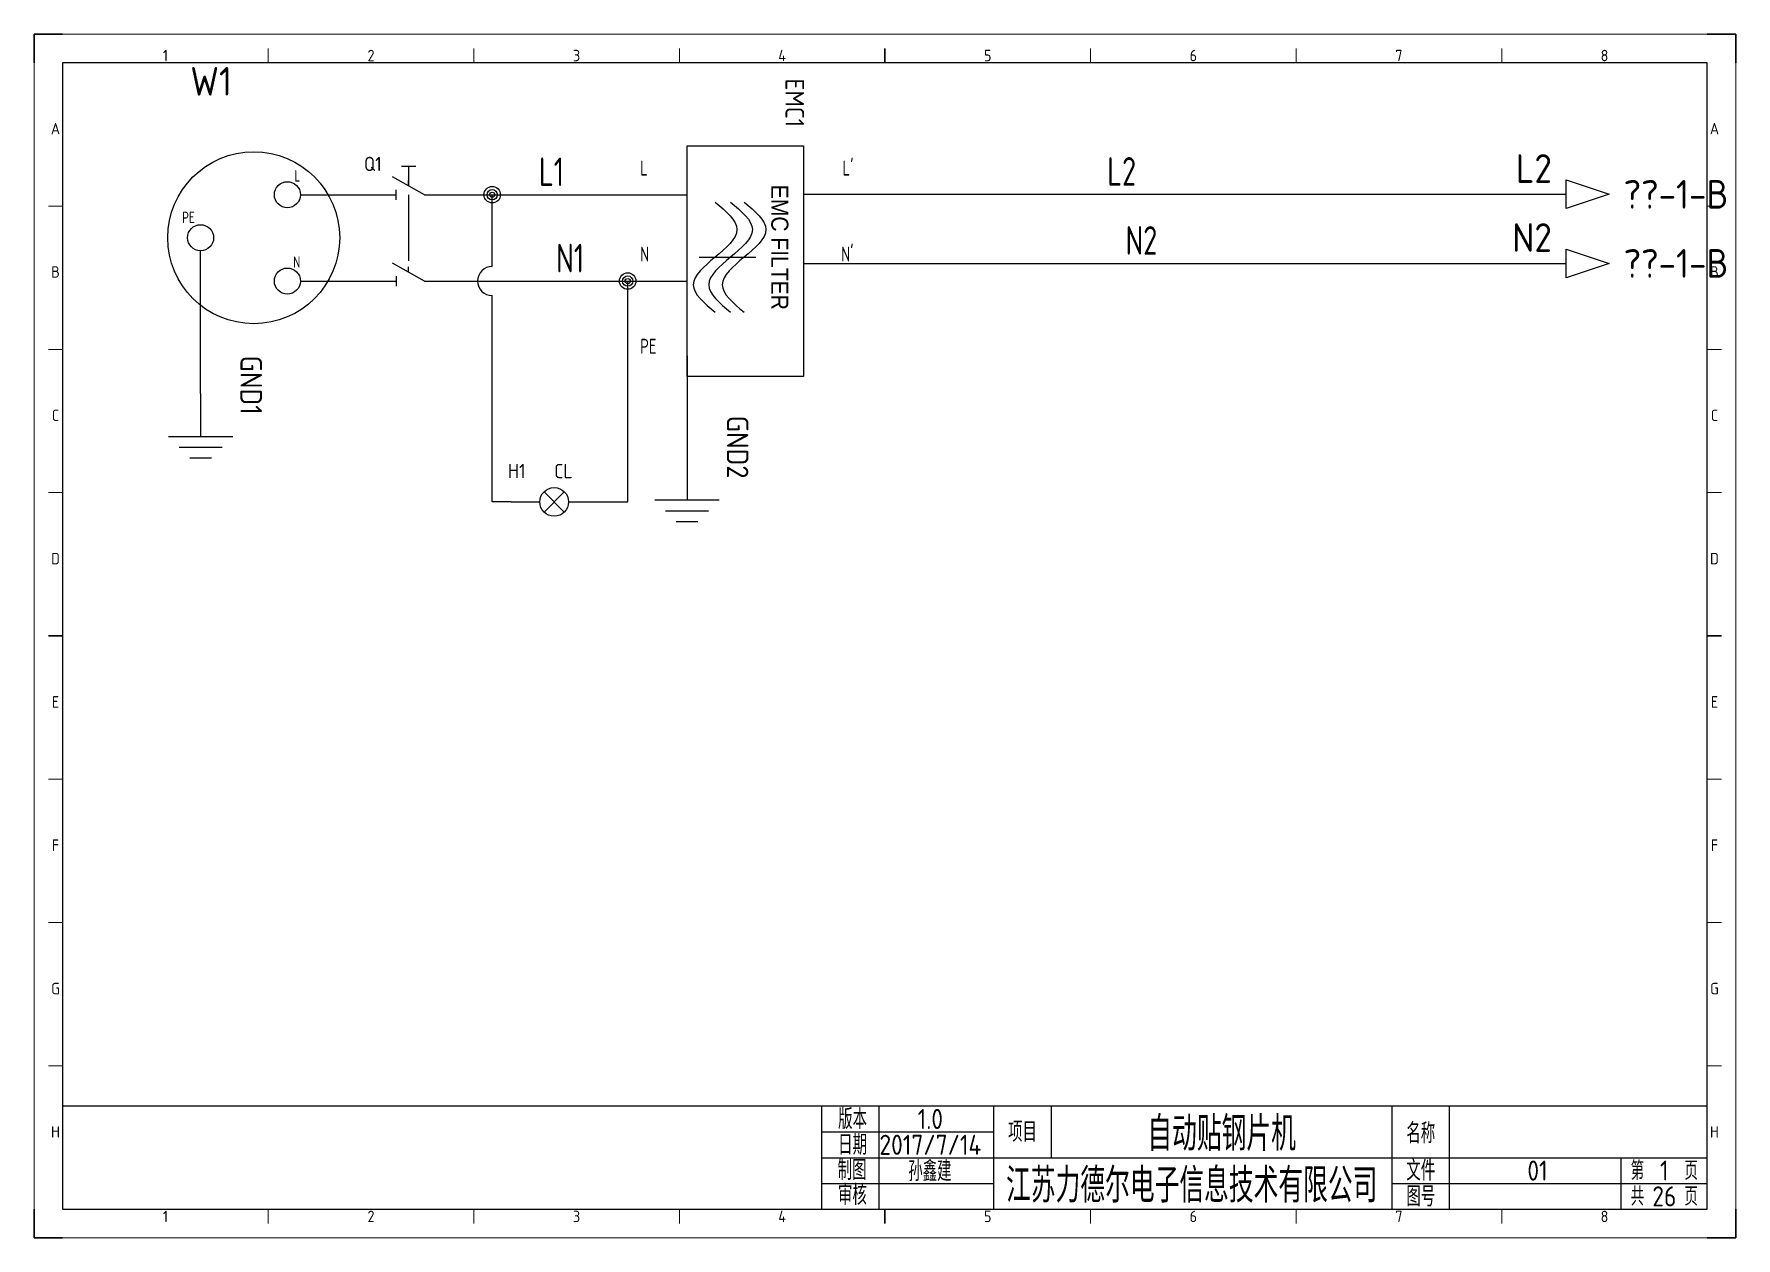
# Model space of a CAD drawing. Header units: millimetres. Extents: x 2029 to 2326, y 1387 to 1597.
import ezdxf
from ezdxf.enums import TextEntityAlignment as Align

# ---------------------------------------------------------------- set-up
doc = ezdxf.new("R2010")
doc.units = ezdxf.units.MM
for name, color, linetype in [('AE_BOR', 1, 'Continuous'), ('L03-EMI-FILTER-W-D', 53, 'Continuous'), ('LINK', 9, 'Continuous'), ('MISC', 7, 'Continuous'), ('SYMS', 7, 'Continuous'), ('TAGS', 150, 'Continuous'), ('TERMS', 123, 'Continuous'), ('WIREFIXED', 7, 'Continuous'), ('WIREREF', 52, 'Continuous'), ('WIRES', 7, 'Continuous'), ('XREF', 7, 'Continuous'), ('图框_标题栏属性', 1, 'Continuous'), ('图框_标题栏文字', 6, 'Continuous')]:
    doc.layers.add(name, color=color, linetype=linetype)
doc.styles.add('ACGBTS', font='ISOCP.SHX')
doc.styles.get("Standard").update_dxf_attribs({"font": 'arial.ttf'})
doc.styles.add('WD_IEC', font='ISOCP2.shx', dxfattribs={"height": 4, "bigfont": 'gbcbig.shx'})
doc.styles.add('工程字', font='gbenor.shx', dxfattribs={"bigfont": 'gbcbig.shx'})

# ---------------------------------------------------------------- blocks, each defined once
blk = doc.blocks.new('Border')
for p, q in [((584, 410), (10, 410)), ((10, 410), (10, 10)), ((584, 10), (584, 410)), ((10, 10), (584, 10))]:
    blk.add_line(p, q)
at = {"layer": 'AE_BOR', "color": 1, "lineweight": 30}
for p, q in [((10, 420), (0, 420)), ((0, 420), (0, 410)), ((594, 420), (584, 420)), ((594, 410), (594, 420)), ((297, 410), (297, 415)), ((5, 210), (10, 210)), ((584, 210), (589, 210)), ((0, 0), (0, 10)), ((297, 5), (297, 10)), ((594, 0), (594, 10)), ((0, 0), (10, 0)), ((594, 0), (584, 0))]:
    blk.add_line(p, q, dxfattribs=at)
at = {"layer": 'AE_BOR', "color": 1, "lineweight": 15}
for p, q in [((0, 420), (594, 420)), ((0, 0), (0, 420)), ((594, 420), (594, 0)), ((81.75, 410), (81.75, 415)), ((153.5, 410), (153.5, 415)), ((225.25, 410), (225.25, 415)), ((368.75, 410), (368.75, 415)), ((440.5, 410), (440.5, 415)), ((512.25, 410), (512.25, 415)), ((10, 360), (5, 360)), ((589, 360), (584, 360)), ((10, 310), (5, 310)), ((589, 310), (584, 310)), ((10, 260), (5, 260)), ((589, 260), (584, 260)), ((10, 160), (5, 160)), ((589, 160), (584, 160)), ((10, 110), (5, 110)), ((589, 110), (584, 110)), ((10, 60), (5, 60)), ((589, 60), (584, 60)), ((81.75, 5), (81.75, 10)), ((153.5, 5), (153.5, 10)), ((225.25, 5), (225.25, 10)), ((368.75, 5), (368.75, 10)), ((440.5, 5), (440.5, 10)), ((512.25, 5), (512.25, 10)), ((594, 0), (0, 0))]:
    blk.add_line(p, q, dxfattribs=at)
at = {"layer": 'AE_BOR', "color": 1, "lineweight": 15, "style": 'ACGBTS'}
for s, p in [('1', (45.875, 412.5)), ('2', (117.625, 412.5)), ('3', (189.375, 412.5)), ('4', (261.125, 412.5)), ('5', (332.875, 412.5)), ('6', (404.625, 412.5)), ('7', (476.375, 412.5)), ('8', (548.125, 412.5)), ('A', (7.5, 387)), ('A', (586.5, 387)), ('B', (7.5, 337)), ('B', (586.5, 337)), ('C', (7.5, 287)), ('C', (586.5, 287)), ('D', (7.5, 237)), ('D', (586.5, 237)), ('E', (7.5, 187)), ('E', (586.5, 187)), ('F', (7.5, 137)), ('F', (586.5, 137)), ('G', (7.5, 87)), ('G', (586.5, 87)), ('H', (7.5, 37)), ('H', (586.5, 37)), ('1', (45.875, 7.5)), ('2', (117.625, 7.5)), ('3', (189.375, 7.5)), ('4', (261.125, 7.5)), ('5', (332.875, 7.5)), ('6', (404.625, 7.5)), ('7', (476.375, 7.5)), ('8', (548.125, 7.5))]:
    blk.add_text(s, height=4, dxfattribs=at).set_placement(p, align=Align.MIDDLE)
blk = doc.blocks.new('LdrDkA4')
for p, q in [((132.5, 0), (132.5, 18)), ((142.5, 0), (142.5, 18)), ((162.5, 0), (162.5, 18)), ((162.5, 0), (162.5, 18)), ((162.5, 0), (162.5, 18)), ((172.5, 18), (172.5, 13.5)), ((232, 0), (232, 18)), ((242, 0), (242, 18)), ((132.5, 13.5), (162.5, 13.5)), ((172.5, 13.5), (172.5, 9)), ((132.5, 9), (162.99, 9)), ((162.5, 9), (287, 9)), ((272, 0), (272, 9)), ((132.5, 4.5), (162.5, 4.5)), ((232, 4.5), (287, 4.5)), ((142.5, 2.09), (142.5, 2.09)), ((142.5, 2.09), (142.5, 2.09))]:
    blk.add_line(p, q)
blk.add_lwpolyline([(132.5, 18), (0, 18), (0, 0), (132.5, 0)], close=True)
blk.add_lwpolyline([(132.5, 0), (287, 0), (287, 18), (132.5, 18)])
at = {"flags": 9}
blk.add_attdef('WD_TB', (0, 0), '', height=2.5, dxfattribs=at)
at = {"layer": '图框_标题栏属性', "style": '工程字'}
for tag, height, p in [('版本', 3.5, (151.42, 15.75)), ('项目', 6, (202.25, 13.5)), ('名称', 3.5, (264.42, 13.27)), ('日期', 3.5, (151.42, 11.25)), ('制图', 3.5, (151.34, 6.85)), ('公司名称', 6, (197.03, 4.5)), ('文件', 3.5, (257.37, 6.75)), ('页数', 3.5, (279.5, 6.75)), ('审核', 3.5, (151.65, 2.36)), ('图号', 3.5, (257.37, 2.25)), ('总数', 3.5, (279.5, 2.25))]:
    blk.add_attdef(tag, text='', height=height, dxfattribs=at).set_placement(p, align=Align.MIDDLE)
at = {"layer": '图框_标题栏文字', "style": '工程字'}
for s, height, p in [('版本', 3.5, (137.85, 15.75)), ('项目', 3.5, (167.5, 13.5)), ('名称', 3.5, (237, 13.27)), ('日期', 3.5, (137.85, 11.25)), ('制图', 3.5, (137.75, 6.85)), ('文件', 3.5, (237, 6.75)), ('第    页', 3.25, (279.5, 6.75)), ('审核', 3.5, (137.81, 2.51)), ('图号', 3.5, (237, 2.25)), ('共    页', 3.25, (279.5, 2.25))]:
    blk.add_text(s, height=height, dxfattribs=at).set_placement(p, align=Align.MIDDLE_CENTER)
blk = doc.blocks.new('CHATOU')
for centre, radius in [((-8.14, -7.5), 15), ((-2.27, 0), 2.27), ((-17.41, -7.5), 2.27), ((-2.27, -15.06), 2.27)]:
    blk.add_circle(centre, radius)
at = {"style": 'WD_IEC'}
for tag, p in [('INST', (-11.95, 31.29)), ('LOC', (-11.95, 24.29)), ('TAG1', (-11.95, 17.29))]:
    blk.add_attdef(tag, text='', height=5, dxfattribs=at).set_placement(p, align=Align.RIGHT)
for tag, p, height, flags in [('ASSYCODE', (7.32, 33.69), 2, 1), ('FAMILY', (7.32, 30.69), 2, 1), ('CATDESC', (7.32, 27.69), 2, 1), ('MFG', (7.65, 20.94), 3, 9), ('CAT', (7.65, 15.94), 3, 9), ('X1TERM01', (0, 0), 0.08, 1), ('X8TERM03', (-17.41, -9.77), 0.08, 1), ('X1TERM02', (0, -15.06), 0.08, 1)]:
    blk.add_attdef(tag, p, '', height=height, dxfattribs=dict(at, flags=flags))
at = {"lineweight": 15, "style": 'WD_IEC'}
for tag, p in [('XREF', (24.36, 18.25)), ('WDTAGALT', (23.86, -39.93))]:
    blk.add_attdef(tag, p, '', height=5, dxfattribs=at)
at = {"style": 'WD_IEC'}
for tag, p in [('DESC1', (24.36, 10.75)), ('DESC2', (24.36, 3.75)), ('DESC3', (24.36, -3.25)), ('RATING1', (24.36, -12.75)), ('RATING2', (24.36, -19.75)), ('RATING3', (24.36, -26.75)), ('RATING4', (23.94, -33.49))]:
    blk.add_attdef(tag, p, '', height=5, dxfattribs=at)
at = {"style": 'WD_IEC', "width": 0.8}
for tag, p in [('TERM01', (0, 2.3)), ('TERM02', (0, -12.76))]:
    blk.add_attdef(tag, text='', height=2, dxfattribs=at).set_placement(p, align=Align.RIGHT)
blk.add_attdef('TERM03', (-20.63, -4.96), '', height=2, dxfattribs=at)
blk = doc.blocks.new('V FILTER')
blk.add_line((2.14, -19.43), (11.99, -19.43))
blk.add_lwpolyline([(20.31, 0), (20.31, -40.27), (0, -40.27), (0, 0)], close=True)
for points in [[(4.89, -9.81), (6.8, -11.41), (10.61, -14.62), (4.89, -19.43), (-0.83, -24.24), (2.99, -27.44), (4.89, -29.04)], [(7.59, -9.81), (9.49, -11.41), (13.31, -14.62), (7.59, -19.43), (1.87, -24.24), (5.68, -27.44), (7.59, -29.04)], [(9.95, -9.81), (11.86, -11.41), (15.67, -14.62), (9.95, -19.43), (4.23, -24.24), (8.04, -27.44), (9.95, -29.04)]]:
    blk.add_open_spline(points, degree=3)
at = {"style": 'WD_IEC'}
for tag, p in [('RATING1', (11.32, 3.25)), ('DESC3', (-7.98, 3.25)), ('DESC2', (-3.43, 3.25)), ('DESC1', (1.12, 3.25)), ('XREF', (6.12, 3.25)), ('TAG1', (17.17, 3.25)), ('LOC', (21.72, 3.25)), ('INST', (26.27, 3.25))]:
    blk.add_attdef(tag, text='', height=3.25, rotation=270, dxfattribs=at).set_placement(p, align=Align.RIGHT)
at = {"style": 'WD_IEC', "width": 0.8}
for tag, p in [('TERM05', (-8.2, -5.2)), ('TERM06', (-8.2, -20.2)), ('TERM06', (-8.2, -36.27))]:
    blk.add_attdef(tag, p, '', height=2.6, dxfattribs=at)
for tag, p in [('TERM01', (29.03, -5.2)), ('TERM02', (29.03, -20.2))]:
    blk.add_attdef(tag, text='', height=2.6, dxfattribs=at).set_placement(p, align=Align.RIGHT)
at = {"style": 'WD_IEC', "flags": 1}
for tag, p, height in [('X8TERM05', (0, -6.5), 0.104), ('X2TERM01', (20.31, -6.5), 0.104), ('X8TERM06', (0, -21.5), 0.104), ('X2TERM02', (20.31, -21.5), 0.104), ('X2TERM03', (0, -36.66), 0.104), ('CATDESC', (0.65, -53.3), 1.3), ('FAMILY', (2.6, -53.3), 1.3), ('ASSYCODE', (4.55, -53.3), 1.3), ('CAT', (15.76, -55.57), 1.95), ('MFG', (19.01, -55.57), 1.95)]:
    blk.add_attdef(tag, p, '', height=height, rotation=270, dxfattribs=at)
at = {"layer": 'L03-EMI-FILTER-W-D', "linetype": 'Continuous', "width": 0.88}
blk.add_text('EMC FILTER', height=2.988, rotation=270, dxfattribs=at).set_placement((14.69, -6.8))
blk = doc.blocks.new('HDS11Q65')
for p, q in [((2.81, 0), (-2.81, 3.12)), ((-1.25, 5), (1.25, 5)), ((0, 5), (0, 1.56)), ((-7.19, 0), (-2.19, 0)), ((-2.19, -0.88), (-2.19, 0.88)), ((0, 1.56), (0, 2.47)), ((2.81, 0), (7.81, 0))]:
    blk.add_line(p, q)
at = {"style": 'WD_IEC'}
for tag, height, p in [('INST', 2.7, (-4.69, 12.88)), ('LOC', 2.7, (-4.69, 8.88)), ('TAG1', 2.5, (-4.69, 4.12)), ('RATING1', 2.7, (-4.69, -4.16)), ('DESC1', 2.7, (-4.69, -11.66)), ('DESC2', 2.7, (-4.69, -15.66)), ('DESC3', 2.7, (-4.69, -19.66))]:
    blk.add_attdef(tag, text='', height=height, dxfattribs=at).set_placement(p, align=Align.RIGHT)
for tag, p, height, flags in [('MFG', (3.12, 9.49), 1.5, 9), ('X2LINK', (0, 5.64), 0.32, 1), ('CAT', (3.12, 6.99), 1.5, 9), ('TERM01', (-7.19, 1), 2, 8), ('X4TERM01', (-7.19, 0), 0.32, 1), ('X8LINK', (0, -0.01), 0.32, 1), ('X1TERM02', (7.81, 0), 0.32, 1), ('ASSYCODE', (2.92, -2.75), 1, 1), ('FAMILY', (2.92, -4.25), 1, 1), ('CATDESC', (2.92, -5.75), 1, 1)]:
    blk.add_attdef(tag, p, '', height=height, dxfattribs=dict(at, flags=flags))
at = {"style": 'WD_IEC', "flags": 8}
blk.add_attdef('TERM02', text='', height=2, dxfattribs=at).set_placement((7.81, 1), align=Align.RIGHT)
at = {"lineweight": 15, "style": 'WD_IEC'}
blk.add_attdef('XREF', text='', height=2.5, dxfattribs=at).set_placement((-4.69, -7.91), align=Align.RIGHT)
blk = doc.blocks.new('HDS21Q65')
for p, q in [((2.81, 0), (-2.81, 3.13)), ((-7.19, 0), (-2.19, 0)), ((-2.19, 0.88), (-2.19, -0.88)), ((0, 1.56), (0, 2.47)), ((2.81, 0), (7.81, 0))]:
    blk.add_line(p, q)
at = {"style": 'WD_IEC'}
for tag, height, p in [('INST', 2.7, (-4.69, 12.88)), ('LOC', 2.7, (-4.69, 8.88)), ('TAG2', 2.5, (-4.69, 4.12)), ('RATING1', 2.7, (-4.69, -3.54)), ('DESC1', 2.7, (-4.69, -11.04)), ('DESC2', 2.7, (-4.69, -15.04)), ('DESC3', 2.7, (-4.69, -19.04))]:
    blk.add_attdef(tag, text='', height=height, dxfattribs=at).set_placement(p, align=Align.RIGHT)
for tag, p, height, flags in [('TERM01', (-7.19, 1), 2, 8), ('X2LINK', (0, 3.5), 0.32, 1), ('X4TERM01', (-7.19, 0), 0.32, 1), ('X8LINK', (0, 0.01), 0.32, 1), ('X1TERM02', (7.81, 0), 0.32, 1), ('CONTACT', (3.16, -3.06), 1, 1), ('FAMILY', (3.14, -4.25), 1, 1)]:
    blk.add_attdef(tag, p, '', height=height, dxfattribs=dict(at, flags=flags))
at = {"style": 'WD_IEC', "flags": 8}
blk.add_attdef('TERM02', text='', height=2, dxfattribs=at).set_placement((7.81, 1), align=Align.RIGHT)
at = {"lineweight": 15, "style": 'WD_IEC'}
blk.add_attdef('XREF', text='', height=2.5, dxfattribs=at).set_placement((-4.69, -7.29), align=Align.RIGHT)
blk = doc.blocks.new('HLT1C')
for p, q in [((-7.5, 0), (-2.5, 0)), ((1.77, -1.77), (-1.77, 1.77)), ((1.77, 1.77), (-1.77, -1.77)), ((2.5, 0), (7.5, 0))]:
    blk.add_line(p, q)
blk.add_circle((0, 0), 2.5)
at = {"style": 'WD_IEC'}
for tag, p in [('INST', (-5, 11.12)), ('LOC', (-5, 7.62)), ('TAG1', (-5, 4.12)), ('DESC1', (-5, -10)), ('DESC2', (-5, -13.5)), ('DESC3', (-5, -17))]:
    blk.add_attdef(tag, text='', height=2.5, dxfattribs=at).set_placement(p, align=Align.RIGHT)
for tag, p, height, flags in [('MFG', (4.92, 12.12), 1.5, 9), ('CAT', (4.92, 9.62), 1.5, 9), ('TERM01', (-7.5, 1), 2, 8), ('X4TERM01', (-7.5, 0), 0.32, 1), ('X2LINK', (0, 2.5), 0.32, 1), ('X1TERM02', (7.5, 0), 0.32, 1), ('X8LINK', (0, -2.5), 0.32, 1), ('ASSYCODE', (8.5, -4), 1, 1), ('FAMILY', (8.5, -5.5), 1, 1), ('CATDESC', (8.5, -7), 1, 1)]:
    blk.add_attdef(tag, p, '', height=height, dxfattribs=dict(at, flags=flags))
at = {"lineweight": 15, "style": 'WD_IEC'}
blk.add_attdef('COLOR', (0, 4.12), '', height=2.5, dxfattribs=at)
at = {"style": 'WD_IEC', "flags": 8}
blk.add_attdef('TERM02', text='', height=2, dxfattribs=at).set_placement((7.5, 1), align=Align.RIGHT)
at = {"lineweight": 15, "style": 'WD_IEC'}
for tag, p in [('XREF', (-5, -6.25)), ('WDTAGALT', (-5, -20))]:
    blk.add_attdef(tag, text='', height=2.5, dxfattribs=at).set_placement(p, align=Align.RIGHT)
blk = doc.blocks.new('WDDOT')
for radius in [0.72, 0.449, 0.223]:
    blk.add_circle((0, 0), radius)
blk = doc.blocks.new('WD_WNH')
at = {"linetype": 'Continuous', "style": 'WD_IEC', "width": 0.8}
blk.add_attdef('WIRENO', text='', height=2.5, dxfattribs=at).set_placement((0, 0.75), align=Align.CENTER)
at = {"style": 'WD_IEC', "flags": 1}
for tag, p in [('W08USER', (0, 0.375)), ('W04USER', (0, 0.875)), ('W05USER', (0, 0.75)), ('W09USER', (0, 0.25)), ('W03USER', (0, 1)), ('W06USER', (0, 0.625)), ('W07USER', (0, 0.5)), ('W02USER', (0, 1.125)), ('W01USER', (0, 1.25)), ('W10USER', (0, 0.125))]:
    blk.add_attdef(tag, text='', height=0.08, dxfattribs=at).set_placement(p, align=Align.CENTER)
blk = doc.blocks.new('HA1S1')
blk.add_lwpolyline([(0, 1.25), (3.75, 0), (0, -1.25)], close=True)
at = {"style": 'WD_IEC'}
for tag, height, flags, p in [('WIRENO', 2.5, 8, (-1.25, 1)), ('SIGCODE', 1, 1, (5, 1.8))]:
    blk.add_attdef(tag, text='', height=height, dxfattribs=dict(at, flags=flags)).set_placement(p, align=Align.RIGHT)
at = {"style": 'WD_IEC', "flags": 1}
blk.add_attdef('X4TERM01', (0, 0), '', height=0.32, dxfattribs=at)
at = {"style": 'WD_IEC'}
blk.add_attdef('XREF', text='', height=2.5, dxfattribs=at).set_placement((5, 0), align=Align.MIDDLE_LEFT)
blk.add_attdef('DESC1', text='', height=2.5, dxfattribs=at).set_placement((-1.25, -1), align=Align.TOP_RIGHT)
blk = doc.blocks.new('HGND2')
for p, q in [((5, -3.75), (5, 3.75)), ((6.25, -2.5), (6.25, 2.5)), ((0, 0), (5, 0)), ((7.5, -1.25), (7.5, 1.25))]:
    blk.add_line(p, q)
at = {"style": 'WD_IEC'}
for tag, p in [('INST', (2.5, 11.63)), ('LOC', (2.5, 8.13)), ('TAG1', (2.5, 4.63))]:
    blk.add_attdef(tag, text='', height=2.5, dxfattribs=at).set_placement(p, align=Align.RIGHT)
at = {"style": 'WD_IEC', "flags": 1}
blk.add_attdef('X4TERM01', (0, 0), '', height=0.32, dxfattribs=at)

msp = doc.modelspace()

# ---------------------------------------------------------------- linework, layer by layer
at = {"layer": 'LINK'}
msp.add_lwpolyline([(2094.65, 1569.38), (2094.65, 1557.83)], dxfattribs=at)
at = {"layer": 'WIRES'}
for p, q in [((2143.25, 1569.39), (2143.25, 1571.43)), ((2075.77, 1569.39), (2087.46, 1569.39)), ((2102.46, 1569.39), (2143.25, 1569.39)), ((2109.25, 1556.87), (2109.25, 1569.39)), ((2163.56, 1569.46), (2296.68, 1569.46)), ((2058.36, 1534.74), (2058.36, 1559.62)), ((2143.25, 1554.33), (2143.25, 1556.43)), ((2163.56, 1557.41), (2296.68, 1557.41)), ((2075.77, 1554.33), (2087.46, 1554.33)), ((2102.46, 1554.33), (2143.25, 1554.33)), ((2132.89, 1515.81), (2132.89, 1554.33)), ((2109.25, 1515.81), (2109.25, 1551.79)), ((2143.25, 1541.27), (2143.25, 1523.64)), ((2112.56, 1515.81), (2109.25, 1515.81)), ((2127.56, 1515.81), (2132.89, 1515.81))]:
    msp.add_line(p, q, dxfattribs=at)
msp.add_arc((2109.25, 1554.33), 2.54, 90, 270, dxfattribs=at)

# ---------------------------------------------------------------- block references
msp.add_blockref('LdrDkA4', (2034.29, 1392.42)).add_auto_attribs({'总数': '26', '页数': '1', '文件': '01', '公司名称': '江苏力德尔电子信息技术有限公司', '项目': '自动贴钢片机', '制图': '孙鑫建', '日期': '2017/7/14', '版本': '1.0'})
at = {"layer": 'AE_BOR', "xscale": 0.5, "yscale": 0.5, "zscale": 0.5}
msp.add_blockref('Border', (2029.29, 1387.42), dxfattribs=at)
at = {"layer": 'SYMS'}
ref = msp.add_blockref('CHATOU', (2075.77, 1569.39), dxfattribs=at)
ref.add_attrib('TAG1', 'W1', dxfattribs={"layer": 'TAGS', "height": 5, "style": 'WD_IEC'}).set_placement((2063.82, 1586.68), align=Align.RIGHT)
ref.add_attrib('TERM01', 'L', dxfattribs={"layer": 'TERMS', "height": 2, "style": 'WD_IEC', "width": 0.8}).set_placement((2075.77, 1571.69), align=Align.RIGHT)
ref.add_attrib('TERM02', 'N', dxfattribs={"layer": 'TERMS', "height": 2, "style": 'WD_IEC', "width": 0.8}).set_placement((2075.77, 1556.63), align=Align.RIGHT)
ref.add_attrib('TERM03', 'PE', (2055.14, 1564.43), dxfattribs={"layer": 'TERMS', "height": 2, "style": 'WD_IEC', "width": 0.8})
ref = msp.add_blockref('V FILTER', (2143.25, 1577.93), dxfattribs=at)
ref.add_attrib('TAG1', 'EMC1', dxfattribs={"layer": 'TAGS', "height": 3.25, "rotation": 270, "style": 'WD_IEC'}).set_placement((2160.42, 1581.18), align=Align.RIGHT)
ref.add_attrib('TERM01', "L'", dxfattribs={"layer": 'TERMS', "height": 2.6, "style": 'WD_IEC', "width": 0.8}).set_placement((2172.29, 1572.73), align=Align.RIGHT)
ref.add_attrib('TERM02', "N'", dxfattribs={"layer": 'TERMS', "height": 2.6, "style": 'WD_IEC', "width": 0.8}).set_placement((2172.29, 1557.73), align=Align.RIGHT)
ref.add_attrib('TERM05', 'L', (2135.05, 1572.73), dxfattribs={"layer": 'TERMS', "height": 2.6, "style": 'WD_IEC', "width": 0.8})
ref.add_attrib('TERM06', 'N', (2135.05, 1557.73), dxfattribs={"layer": 'TERMS', "height": 2.6, "style": 'WD_IEC', "width": 0.8})
ref.add_attrib('TERM06', 'PE', (2135.05, 1541.66), dxfattribs={"layer": 'TERMS', "height": 2.6, "style": 'WD_IEC', "width": 0.8})
ref = msp.add_blockref('HDS11Q65', (2094.65, 1569.39), dxfattribs=at)
ref.add_attrib('TAG1', 'Q1', dxfattribs={"layer": 'TAGS', "height": 2.5, "style": 'WD_IEC'}).set_placement((2089.96, 1573.51), align=Align.RIGHT)
ref = msp.add_blockref('HA1S1', (2296.68, 1569.46), dxfattribs=dict(at, xscale=2, yscale=2, zscale=2))
ref.add_attrib('XREF', '??-1-B', dxfattribs={"layer": 'XREF', "height": 5, "style": 'WD_IEC'}).set_placement((2306.68, 1569.46), align=Align.MIDDLE_LEFT)
ref.add_attrib('WIRENO', 'L2', dxfattribs={"layer": 'WIREREF', "height": 5, "style": 'WD_IEC', "flags": 8}).set_placement((2294.18, 1571.46), align=Align.RIGHT)
at = {"layer": 'SYMS', "xscale": 2, "yscale": 2, "zscale": 2}
for p in [(2109.25, 1569.39), (2132.89, 1554.33)]:
    msp.add_blockref('WDDOT', p, dxfattribs=at)
at = {"layer": 'SYMS'}
ref = msp.add_blockref('HA1S1', (2296.68, 1557.41), dxfattribs=dict(at, xscale=2, yscale=2, zscale=2))
ref.add_attrib('XREF', '??-1-B', dxfattribs={"layer": 'XREF', "height": 5, "style": 'WD_IEC'}).set_placement((2306.68, 1557.41), align=Align.MIDDLE_LEFT)
ref.add_attrib('WIRENO', 'N2', dxfattribs={"layer": 'WIREREF', "height": 5, "style": 'WD_IEC', "flags": 8}).set_placement((2294.18, 1559.41), align=Align.RIGHT)
msp.add_blockref('HDS21Q65', (2094.65, 1554.33), dxfattribs=at)
ref = msp.add_blockref('HGND2', (2058.36, 1534.74), dxfattribs=dict(at, xscale=1.5, yscale=1.5, zscale=1.5, rotation=270))
ref.add_attrib('TAG1', 'GND1', dxfattribs={"layer": 'TAGS', "height": 3.75, "rotation": 270, "style": 'WD_IEC'}).set_placement((2065.31, 1530.99), align=Align.RIGHT)
ref = msp.add_blockref('HGND2', (2143.25, 1523.64), dxfattribs=dict(at, xscale=1.5, yscale=1.5, zscale=1.5, rotation=270))
ref.add_attrib('TAG1', 'GND2', dxfattribs={"layer": 'TAGS', "height": 3.75, "rotation": 270, "style": 'WD_IEC'}).set_placement((2150.2, 1519.89), align=Align.RIGHT)
ref = msp.add_blockref('HLT1C', (2120.06, 1515.81), dxfattribs=at)
ref.add_attrib('COLOR', 'CL', (2120.06, 1519.94), dxfattribs={"layer": 'MISC', "lineweight": 15, "height": 2.5, "style": 'WD_IEC'})
ref.add_attrib('TAG1', 'H1', dxfattribs={"layer": 'TAGS', "height": 2.5, "style": 'WD_IEC'}).set_placement((2115.06, 1519.94), align=Align.RIGHT)
at = {"layer": 'WIREFIXED'}
ref = msp.add_blockref('WD_WNH', (2119.59, 1569.39), dxfattribs=dict(at, xscale=2, yscale=2, zscale=2))
ref.add_attrib('WIRENOF', 'L1', dxfattribs={"linetype": 'Continuous', "height": 5, "style": 'WD_IEC', "width": 0.8}).set_placement((2119.59, 1570.89), align=Align.CENTER)
ref = msp.add_blockref('WD_WNH', (2219.09, 1569.46), dxfattribs=dict(at, xscale=2, yscale=2, zscale=2))
ref.add_attrib('WIRENOF', 'L2', dxfattribs={"linetype": 'Continuous', "height": 5, "style": 'WD_IEC', "width": 0.8}).set_placement((2219.09, 1570.96), align=Align.CENTER)
ref = msp.add_blockref('WD_WNH', (2222.54, 1557.41), dxfattribs=dict(at, xscale=2, yscale=2, zscale=2))
ref.add_attrib('WIRENOF', 'N2', dxfattribs={"linetype": 'Continuous', "height": 5, "style": 'WD_IEC', "width": 0.8}).set_placement((2222.54, 1558.91), align=Align.CENTER)
ref = msp.add_blockref('WD_WNH', (2122.85, 1554.33), dxfattribs=dict(at, xscale=2, yscale=2, zscale=2))
ref.add_attrib('WIRENOF', 'N1', dxfattribs={"linetype": 'Continuous', "height": 5, "style": 'WD_IEC', "width": 0.8}).set_placement((2122.85, 1555.83), align=Align.CENTER)

doc.saveas('drawing.dxf')
